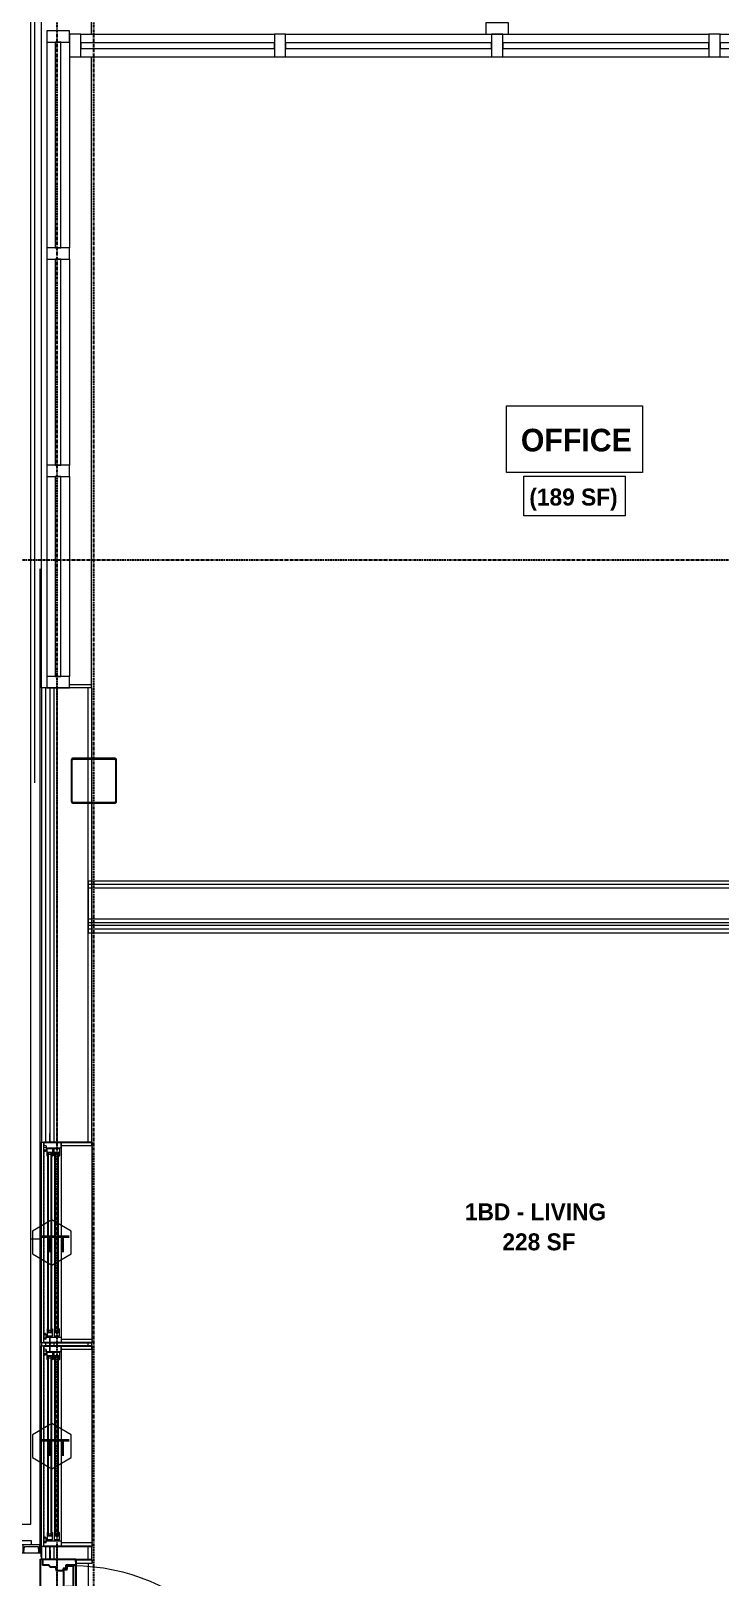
# Model space of a CAD drawing. Header units: inches. Extents: x -4058 to -1781, y 9814 to 12264.
# Drawn here: x -3833.9 to -3712.1, y 11007.4 to 11280.8 of the extents above; entities that cross this region are included whole.
import ezdxf

# ---------------------------------------------------------------- set-up
doc = ezdxf.new("R2010")
doc.units = ezdxf.units.IN
doc.header["$MEASUREMENT"] = 0
doc.linetypes.add('Dash', pattern=[0.25, 0.125, -0.125])
doc.linetypes.add('Grid Line 1_2_', pattern=[0.875, 0.5, -0.125, 0.125, -0.125])
for name, color, linetype, lineweight in [('0-1', 7, 'Continuous', 5), ('0-2', 7, 'Continuous', 9), ('A-AREA-IDEN', 2, 'Continuous', 9), ('A-DETL-GENF-HDLN-1', 7, 'Dash', 9), ('A-DETL-GENF-HDLN-2', 1, 'Continuous', 18), ('A-DOOR-1', 7, 'Continuous', 9), ('A-DOOR-2', 10, 'Continuous', 30), ('A-DOOR-FRAM-1', 7, 'Continuous', 9), ('A-DOOR-FRAM-2', 10, 'Continuous', 30), ('A-DOOR-GLAZ-1', 7, 'Continuous', 9), ('A-FLOR-1', 7, 'Continuous', 9), ('A-FLOR-2', 192, 'Continuous', 9), ('A-FLOR-HRAL-1', 7, 'Continuous', 9), ('A-FLOR-LEVL-1', 7, 'Continuous', 9), ('A-GLAZ', 151, 'Continuous', 18), ('A-GLAZ-1', 10, 'Continuous', 30), ('A-GLAZ-2', 7, 'Continuous', 9), ('A-GLAZ-CURT-1', 7, 'Continuous', 9), ('A-GLAZ-CWMG-1', 7, 'Continuous', 9), ('A-GLAZ-IDEN', 152, 'Continuous', 9), ('A-WALL-1', 7, 'Continuous', 9), ('A-WALL-2', 250, 'Continuous', 18), ('I-WALL-1', 7, 'Continuous', 9), ('S-BEAM-1', 7, 'Continuous', 9), ('S-COLS-1', 7, 'Continuous', 9), ('S-FNDN-1', 7, 'Continuous', 9), ('S-GRID-1', 1, 'Grid Line 1_2_', 30)]:
    doc.layers.add(name, color=color, linetype=linetype, lineweight=lineweight)
doc.styles.add('Century Gothic_B', font='GOTHICB.TTF', dxfattribs={"height": 4})
doc.styles.add('Century Gothic_B_1', font='GOTHICB.TTF', dxfattribs={"height": 3})

# ---------------------------------------------------------------- blocks, each defined once
blk = doc.blocks.new('Rectangular Mullion - 2_ x 4_ rectangular-1900521-UNIT PLANS - 1ST FLOOR')
at = {"layer": 'A-GLAZ-CWMG-1'}
for p, q in [((-3831.14, 11201.99), (-3829.64, 11201.99)), ((-3831.14, 11201.99), (-3831.14, 11166.59)), ((-3828.64, 11201.99), (-3827.14, 11201.99)), ((-3827.14, 11201.99), (-3827.14, 11166.59))]:
    blk.add_line(p, q, dxfattribs=at)
blk = doc.blocks.new('Rectangular Mullion - 2_ x 4_ rectangular-2762263-UNIT PLANS - 1ST FLOOR')
at = {"layer": 'A-GLAZ-CWMG-1'}
for p, q in [((0, 2), (-2, 2)), ((-2, 2), (-2, -2)), ((0, -2), (0, 2)), ((-2, -2), (0, -2))]:
    blk.add_line(p, q, dxfattribs=at)
blk = doc.blocks.new('System Panel - Glazed-2762264-UNIT PLANS - 1ST FLOOR')
at = {"layer": 'A-GLAZ-CURT-1'}
for p, q in [((18.2, 0.5), (-18.2, 0.5)), ((-18.2, 0.5), (-18.2, -0.5)), ((18.2, -0.5), (18.2, 0.5)), ((-18.2, -0.5), (18.2, -0.5))]:
    blk.add_line(p, q, dxfattribs=at)
blk = doc.blocks.new('Rectangular Mullion - 2_ x 4_ rectangular-1900522-UNIT PLANS - 1ST FLOOR')
at = {"layer": 'A-GLAZ-CWMG-1'}
for p, q in [((-3831.14, 11278.79), (-3831.14, 11242.39)), ((-3827.14, 11276.16), (-3827.14, 11242.39))]:
    blk.add_line(p, q, dxfattribs=at)
blk = doc.blocks.new('Rectangular Mullion - 2_ x 4_ rectangular-V1-UNIT PLANS - 1ST FLOOR')
at = {"layer": 'A-GLAZ-CWMG-1'}
for p, q in [((-3831.14, 11240.39), (-3831.14, 11203.99)), ((-3827.14, 11240.39), (-3827.14, 11203.99))]:
    blk.add_line(p, q, dxfattribs=at)
blk = doc.blocks.new('System Panel - Glazed-2762268-UNIT PLANS - 1ST FLOOR')
at = {"layer": 'A-GLAZ-CURT-1'}
for p, q in [((17.7, 0.5), (-17.7, 0.5)), ((-17.7, 0.5), (-17.7, -0.5)), ((17.7, -0.5), (17.7, 0.5)), ((-17.7, -0.5), (17.7, -0.5))]:
    blk.add_line(p, q, dxfattribs=at)
blk = doc.blocks.new('Bayer Built Door - VISTAGRANDE FLUSH _RH_ - 37-1_2__ x 81-3_4__ - 1ST FLOOR 2-V7-UNIT PLANS - 1ST FLOOR')
at = {"layer": 'A-DOOR-1'}
blk.add_line((17.56, 1.16), (17.56, 36.28), dxfattribs=at)
blk.add_arc((17.56, 1.16), 35.12, 90, 180, dxfattribs=at)
at = {"layer": 'A-DOOR-2'}
for p, q in [((-17.56, 0.09), (-17.56, 1.16)), ((-17.56, 1.16), (-13.13, 1.16)), ((-16.95, 0.08), (-17.56, 0.09)), ((-16.95, -0.56), (-16.95, 0.08)), ((-13.87, 1.16), (-13.87, -0.16)), ((-13.87, 1.16), (-13.87, 1.09)), ((-13.87, 1.09), (-13.36, 1.09)), ((-13.13, 0.59), (-13.87, 0.59)), ((-13.36, 1.09), (-13.16, 0.84)), ((-13.16, 0.84), (-13.13, 0.66)), ((13.12, 1.16), (-13.13, 1.16)), ((-13.13, 0.66), (-13.13, 0.59)), ((13.16, 0.84), (13.12, 0.66)), ((13.12, 0.66), (13.12, 0.59)), ((13.12, 0.59), (13.87, 0.59)), ((17.56, 1.16), (13.12, 1.16)), ((13.36, 1.09), (13.16, 0.84)), ((13.87, 1.09), (13.36, 1.09)), ((13.87, 1.16), (13.87, -0.16)), ((13.87, 1.16), (13.87, 1.09)), ((16.95, 0.08), (17.56, 0.09)), ((16.95, -0.56), (16.95, 0.08)), ((17.56, 0.09), (17.56, 1.16)), ((-16.95, -0.56), (-13.13, -0.56)), ((-13.87, -0.16), (-13.13, -0.16)), ((-13.13, -0.25), (-13.16, -0.56)), ((13.12, -0.56), (-13.13, -0.56)), ((-13.13, -0.16), (-13.13, -0.25)), ((13.12, -0.16), (13.12, -0.25)), ((13.87, -0.16), (13.12, -0.16)), ((13.12, -0.25), (13.16, -0.56)), ((16.95, -0.56), (13.12, -0.56))]:
    blk.add_line(p, q, dxfattribs=at)
at = {"layer": 'A-DOOR-FRAM-1'}
for p, q in [((-18.63, 4.44), (-18, 4.44)), ((-18.63, 1.62), (-18.63, 4.44)), ((-18, 4.44), (-18, 1.62)), ((18, 4.44), (18.62, 4.44)), ((18, 1.62), (18, 4.44)), ((18.62, 4.44), (18.62, 1.62)), ((-18, 1.62), (-18.63, 1.62)), ((18.62, 1.62), (18, 1.62))]:
    blk.add_line(p, q, dxfattribs=at)
at = {"layer": 'A-DOOR-FRAM-2'}
for p, q in [((-18.75, -4.25), (-18.75, 1.62)), ((-18.75, 1.62), (-17.72, 1.62)), ((-18.37, 1.62), (-18.75, 1.62)), ((-18.75, 1.62), (-18.63, 1.62)), ((-18, 1.62), (18, 1.62)), ((-17.72, 1.62), (-17.72, -0.16)), ((17.72, 1.62), (17.72, -0.16)), ((18.75, 1.62), (17.72, 1.62)), ((18.62, 1.62), (18.75, 1.62)), ((18.75, -4.25), (18.75, 1.62)), ((-17.72, -0.16), (-17.14, -0.16)), ((-16.69, -1.73), (-17.38, -1.89)), ((-17.38, -1.89), (-17.38, -2.89)), ((-17.14, -0.16), (-17.14, -0.59)), ((-17.14, -0.59), (-16.69, -0.59)), ((-16.69, -0.59), (-16.69, -1.73)), ((17.14, -0.59), (16.69, -0.59)), ((16.69, -0.59), (16.69, -1.73)), ((16.69, -1.73), (17.38, -1.89)), ((17.14, -0.16), (17.14, -0.59)), ((17.72, -0.16), (17.14, -0.16)), ((17.38, -1.89), (17.38, -2.89)), ((-20.38, -2.94), (-18.75, -2.94)), ((-18.75, -4.25), (-17.72, -4.25)), ((-18.75, -4.59), (-18.75, -4.44)), ((18.75, -4.59), (-18.75, -4.59)), ((-17.38, -2.89), (-17.72, -3.13)), ((-17.72, -3.13), (-17.72, -4.25)), ((17.38, -2.89), (17.72, -3.13)), ((17.72, -3.13), (17.72, -4.25)), ((18.75, -4.25), (17.72, -4.25)), ((20.37, -2.94), (18.75, -2.94)), ((18.75, -4.44), (18.75, -4.59))]:
    blk.add_line(p, q, dxfattribs=at)
at = {"layer": 'A-DOOR-GLAZ-1'}
for p, q in [((-13.87, 0.44), (-13.13, 0.44)), ((-13.66, 0), (-13.66, 0.44)), ((13.12, 0.59), (-13.13, 0.59)), ((13.12, 0.44), (-13.13, 0.44)), ((13.87, 0.44), (13.12, 0.44)), ((13.66, 0), (13.66, 0.44)), ((-13.13, 0), (-13.87, 0)), ((13.12, 0), (-13.13, 0)), ((13.12, -0.16), (-13.13, -0.16)), ((13.12, 0), (13.87, 0))]:
    blk.add_line(p, q, dxfattribs=at)
blk = doc.blocks.new('Top Rail Type - Top Rail_Internal_-V11-UNIT PLANS - 1ST FLOOR')
at = {"layer": 'A-FLOR-HRAL-1'}
for p, q in [((-3833.95, 11067.11), (-3833.95, 11295.11)), ((-3833.95, 11016.74), (-3833.95, 11067.11)), ((-3936.82, 11016.74), (-3833.95, 11016.74))]:
    blk.add_line(p, q, dxfattribs=at)
blk = doc.blocks.new('Rectangular Mullion - 2_ x 4_ rectangular-2762260-UNIT PLANS - 1ST FLOOR')
at = {"layer": 'A-GLAZ-CWMG-1'}
for p, q in [((-1, 2), (1, 2)), ((-1, -2), (-1, 2)), ((1, 2), (1, -2)), ((1, -2), (-1, -2))]:
    blk.add_line(p, q, dxfattribs=at)
blk = doc.blocks.new('Rectangular Mullion - 2_ x 4_ rectangular-2762261-UNIT PLANS - 1ST FLOOR')
at = {"layer": 'A-GLAZ-CWMG-1'}
for p, q in [((-1, 2), (1, 2)), ((-1, -2), (-1, 2)), ((1, 2), (1, -2)), ((1, -2), (-1, -2))]:
    blk.add_line(p, q, dxfattribs=at)
blk = doc.blocks.new('Rectangular Mullion - RAILING POST-2805734-UNIT PLANS - 1ST FLOOR')
at = {"layer": 'A-GLAZ-CWMG-1'}
for p, q in [((-3, -1.5), (-3, 0)), ((0, 0), (0, -1.5)), ((0, -1.5), (-3, -1.5)), ((-2.79, -0.21), (-2.72, -1.18)), ((-2.72, -1.18), (-0.28, -1.18)), ((-0.28, -1.18), (-0.21, -0.21))]:
    blk.add_line(p, q, dxfattribs=at)
for centre, start, end in [((-3, -0.21), 359.472, 90), ((0, -0.21), 90, 180.528)]:
    blk.add_arc(centre, 0.21, start, end, dxfattribs=at)
blk = doc.blocks.new('Horizontal_Siding - Horizontal_Siding-2854786-UNIT PLANS - 1ST FLOOR')
at = {"layer": 'A-GLAZ-CURT-1'}
for p, q in [((-15.37, 2.25), (15.37, 2.25)), ((-15.37, 1.5), (-15.37, 2.25)), ((13.87, 1.5), (-13.87, 1.5)), ((15.37, 2.25), (15.37, 1.5))]:
    blk.add_line(p, q, dxfattribs=at)
blk = doc.blocks.new('Window-Double_Hung-Marvin-Essential - 2-WIDE _TEMP LOW L_ ALL R_ ESDH3066-3454282-UNIT PLANS - 1ST FLOOR')
at = {"layer": 'A-DETL-GENF-HDLN-1'}
blk.add_line((16.1, -3.97), (-16.5, -3.97), dxfattribs=at)
at = {"layer": 'A-DETL-GENF-HDLN-2'}
for p, q in [((-17.13, 4.44), (-17.75, 4.44)), ((-17.13, -0.91), (-17.13, 4.44)), ((17.12, 4.44), (17.75, 4.44)), ((17.12, 4.44), (17.12, -0.91)), ((-16.72, -0.94), (-17.75, -0.94)), ((-17.75, -4.03), (-17.75, -0.94)), ((-16.72, -3.52), (-16.72, -0.94)), ((-16.56, -1.28), (-15.34, -1.28)), ((-16.56, -1.28), (-16.56, -2.22)), ((-15.34, -2.22), (-16.56, -2.22)), ((-16.56, -2.5), (-15.34, -2.5)), ((-16.56, -2.5), (-16.56, -3.44)), ((-15.28, -1.4), (-15.94, -1.4)), ((-15.94, -1.4), (-15.94, -2.12)), ((-15.94, -2.12), (-15.28, -2.12)), ((-15.28, -2.62), (-15.94, -2.62)), ((-15.94, -2.62), (-15.94, -3.34)), ((-15.84, -1.41), (-15.84, -2.1)), ((-15.84, -2.63), (-15.84, -3.32)), ((-15.54, -1.54), (-15.54, -1.98)), ((-15.34, -1.28), (-15.28, -1.34)), ((-15.34, -2.22), (-15.28, -2.16)), ((-15.34, -2.5), (-15.28, -2.56)), ((-15.28, -1.34), (-15.28, -1.4)), ((-15.28, -2.12), (-15.28, -2.16)), ((-15.28, -2.56), (-15.28, -2.62)), ((15.34, -1.28), (15.28, -1.34)), ((15.28, -1.34), (15.28, -1.4)), ((15.28, -1.4), (15.94, -1.4)), ((15.28, -2.12), (15.28, -2.16)), ((15.94, -2.12), (15.28, -2.12)), ((15.34, -2.22), (15.28, -2.16)), ((15.34, -2.5), (15.28, -2.56)), ((15.28, -2.56), (15.28, -2.62)), ((15.28, -2.62), (15.94, -2.62)), ((16.56, -1.28), (15.34, -1.28)), ((15.34, -2.22), (16.56, -2.22)), ((16.56, -2.5), (15.34, -2.5)), ((15.54, -1.54), (15.54, -1.98)), ((15.84, -1.41), (15.84, -2.1)), ((15.84, -2.63), (15.84, -3.32)), ((15.94, -1.4), (15.94, -2.12)), ((15.94, -2.62), (15.94, -3.34)), ((16.56, -1.28), (16.56, -2.22)), ((16.56, -2.5), (16.56, -3.44)), ((16.72, -3.52), (16.72, -0.94)), ((16.72, -0.94), (17.75, -0.94)), ((17.75, -4.03), (17.75, -0.94)), ((-19.25, -2.98), (-19.25, -2.94)), ((-19.25, -2.94), (-17.9, -2.94)), ((-17.75, -2.98), (-19.25, -2.98)), ((-17.9, -2.94), (-17.9, -2.83)), ((-17.9, -2.83), (-17.75, -2.83)), ((-17.75, -4.03), (-17.16, -4.03)), ((-17.08, -3.62), (-17.16, -4.03)), ((-17.08, -3.62), (-16.19, -3.62)), ((-16.85, -4), (-16.85, -3.62)), ((-16.3, -4), (-16.85, -4)), ((-16.38, -3.52), (-16.72, -3.52)), ((-15.34, -3.44), (-16.56, -3.44)), ((-16.38, -3.62), (-16.38, -3.52)), ((-16.18, -3.76), (-16.3, -3.76)), ((-16.3, -3.76), (-16.3, -4)), ((-16.19, -3.62), (-16.19, -3.72)), ((-16.19, -3.72), (-16.1, -3.72)), ((-16.18, -3.97), (-16.18, -3.76)), ((-16.18, -3.97), (-16.1, -3.97)), ((-16.1, -3.72), (-16.1, -3.97)), ((-15.94, -3.34), (-15.28, -3.34)), ((-15.54, -2.76), (-15.54, -3.2)), ((-15.34, -3.44), (-15.28, -3.38)), ((-15.28, -3.34), (-15.28, -3.38)), ((15.28, -3.34), (15.28, -3.38)), ((15.94, -3.34), (15.28, -3.34)), ((15.34, -3.44), (15.28, -3.38)), ((15.34, -3.44), (16.56, -3.44)), ((15.54, -2.76), (15.54, -3.2)), ((16.19, -3.72), (16.1, -3.72)), ((16.1, -3.72), (16.1, -3.97)), ((16.18, -3.97), (16.1, -3.97)), ((16.18, -3.97), (16.18, -3.76)), ((16.18, -3.76), (16.3, -3.76)), ((17.08, -3.62), (16.19, -3.62)), ((16.19, -3.62), (16.19, -3.72)), ((16.3, -3.76), (16.3, -4)), ((16.3, -4), (16.85, -4)), ((16.38, -3.62), (16.38, -3.52)), ((16.38, -3.52), (16.72, -3.52)), ((16.85, -4), (16.85, -3.62)), ((17.08, -3.62), (17.16, -4.03)), ((17.75, -4.03), (17.16, -4.03)), ((17.9, -2.83), (17.75, -2.83)), ((17.75, -2.98), (19.25, -2.98)), ((17.9, -2.94), (17.9, -2.83)), ((19.25, -2.94), (17.9, -2.94)), ((19.25, -2.98), (19.25, -2.94))]:
    blk.add_line(p, q, dxfattribs=at)
at = {"layer": 'A-GLAZ'}
for p, q in [((15.84, -1.41), (-15.84, -1.41)), ((15.84, -1.54), (-15.84, -1.54)), ((15.84, -1.98), (-15.84, -1.98)), ((15.84, -2.1), (-15.84, -2.1)), ((15.84, -2.63), (-15.84, -2.63)), ((15.84, -2.76), (-15.84, -2.76)), ((15.84, -3.2), (-15.84, -3.2)), ((15.84, -3.32), (-15.84, -3.32))]:
    blk.add_line(p, q, dxfattribs=at)
at = {"layer": 'A-GLAZ-1'}
for p, q in [((-17.75, -0.91), (-17.75, 4.44)), ((17.75, 4.44), (17.75, -0.91)), ((-17.75, -4.03), (-17.75, -0.94)), ((17.75, -0.94), (17.75, -4.03))]:
    blk.add_line(p, q, dxfattribs=at)
at = {"layer": 'A-GLAZ-2'}
for p, q in [((-17.75, 4.44), (17.75, 4.44)), ((-17.75, -0.94), (17.75, -0.94)), ((17.75, -4.03), (-17.75, -4.03)), ((17.75, -4.44), (19.62, -4.44)), ((17.75, -4.5), (17.75, -4.44)), ((19.62, -4.5), (17.75, -4.5)), ((19.62, -4.44), (19.62, -4.5))]:
    blk.add_line(p, q, dxfattribs=at)
blk = doc.blocks.new('Window-Double_Hung-Marvin-Essential - 2-WIDE _TEMP LOW L_ ALL R_ ESDH3066-3454290-UNIT PLANS - 1ST FLOOR')
at = {"layer": 'A-DETL-GENF-HDLN-1'}
blk.add_line((16.1, -3.97), (-16.5, -3.97), dxfattribs=at)
at = {"layer": 'A-DETL-GENF-HDLN-2'}
for p, q in [((-17.13, 4.44), (-17.75, 4.44)), ((-17.13, -0.91), (-17.13, 4.44)), ((17.12, 4.44), (17.75, 4.44)), ((17.12, 4.44), (17.12, -0.91)), ((-16.72, -0.94), (-17.75, -0.94)), ((-17.75, -4.03), (-17.75, -0.94)), ((-16.72, -3.52), (-16.72, -0.94)), ((-16.56, -1.28), (-15.34, -1.28)), ((-16.56, -1.28), (-16.56, -2.22)), ((-15.34, -2.22), (-16.56, -2.22)), ((-16.56, -2.5), (-15.34, -2.5)), ((-16.56, -2.5), (-16.56, -3.44)), ((-15.28, -1.4), (-15.94, -1.4)), ((-15.94, -1.4), (-15.94, -2.12)), ((-15.94, -2.12), (-15.28, -2.12)), ((-15.28, -2.62), (-15.94, -2.62)), ((-15.94, -2.62), (-15.94, -3.34)), ((-15.84, -1.41), (-15.84, -2.1)), ((-15.84, -2.63), (-15.84, -3.32)), ((-15.54, -1.54), (-15.54, -1.98)), ((-15.34, -1.28), (-15.28, -1.34)), ((-15.34, -2.22), (-15.28, -2.16)), ((-15.34, -2.5), (-15.28, -2.56)), ((-15.28, -1.34), (-15.28, -1.4)), ((-15.28, -2.12), (-15.28, -2.16)), ((-15.28, -2.56), (-15.28, -2.62)), ((15.34, -1.28), (15.28, -1.34)), ((15.28, -1.34), (15.28, -1.4)), ((15.28, -1.4), (15.94, -1.4)), ((15.28, -2.12), (15.28, -2.16)), ((15.94, -2.12), (15.28, -2.12)), ((15.34, -2.22), (15.28, -2.16)), ((15.34, -2.5), (15.28, -2.56)), ((15.28, -2.56), (15.28, -2.62)), ((15.28, -2.62), (15.94, -2.62)), ((16.56, -1.28), (15.34, -1.28)), ((15.34, -2.22), (16.56, -2.22)), ((16.56, -2.5), (15.34, -2.5)), ((15.54, -1.54), (15.54, -1.98)), ((15.84, -1.41), (15.84, -2.1)), ((15.84, -2.63), (15.84, -3.32)), ((15.94, -1.4), (15.94, -2.12)), ((15.94, -2.62), (15.94, -3.34)), ((16.56, -1.28), (16.56, -2.22)), ((16.56, -2.5), (16.56, -3.44)), ((16.72, -3.52), (16.72, -0.94)), ((16.72, -0.94), (17.75, -0.94)), ((17.75, -4.03), (17.75, -0.94)), ((-19.25, -2.98), (-19.25, -2.94)), ((-19.25, -2.94), (-17.9, -2.94)), ((-17.75, -2.98), (-19.25, -2.98)), ((-17.9, -2.94), (-17.9, -2.83)), ((-17.9, -2.83), (-17.75, -2.83)), ((-17.75, -4.03), (-17.16, -4.03)), ((-17.08, -3.62), (-17.16, -4.03)), ((-17.08, -3.62), (-16.19, -3.62)), ((-16.85, -4), (-16.85, -3.62)), ((-16.3, -4), (-16.85, -4)), ((-16.38, -3.52), (-16.72, -3.52)), ((-15.34, -3.44), (-16.56, -3.44)), ((-16.38, -3.62), (-16.38, -3.52)), ((-16.18, -3.76), (-16.3, -3.76)), ((-16.3, -3.76), (-16.3, -4)), ((-16.19, -3.62), (-16.19, -3.72)), ((-16.19, -3.72), (-16.1, -3.72)), ((-16.18, -3.97), (-16.18, -3.76)), ((-16.18, -3.97), (-16.1, -3.97)), ((-16.1, -3.72), (-16.1, -3.97)), ((-15.94, -3.34), (-15.28, -3.34)), ((-15.54, -2.76), (-15.54, -3.2)), ((-15.34, -3.44), (-15.28, -3.38)), ((-15.28, -3.34), (-15.28, -3.38)), ((15.28, -3.34), (15.28, -3.38)), ((15.94, -3.34), (15.28, -3.34)), ((15.34, -3.44), (15.28, -3.38)), ((15.34, -3.44), (16.56, -3.44)), ((15.54, -2.76), (15.54, -3.2)), ((16.19, -3.72), (16.1, -3.72)), ((16.1, -3.72), (16.1, -3.97)), ((16.18, -3.97), (16.1, -3.97)), ((16.18, -3.97), (16.18, -3.76)), ((16.18, -3.76), (16.3, -3.76)), ((17.08, -3.62), (16.19, -3.62)), ((16.19, -3.62), (16.19, -3.72)), ((16.3, -3.76), (16.3, -4)), ((16.3, -4), (16.85, -4)), ((16.38, -3.62), (16.38, -3.52)), ((16.38, -3.52), (16.72, -3.52)), ((16.85, -4), (16.85, -3.62)), ((17.08, -3.62), (17.16, -4.03)), ((17.75, -4.03), (17.16, -4.03)), ((17.9, -2.83), (17.75, -2.83)), ((17.75, -2.98), (19.25, -2.98)), ((17.9, -2.94), (17.9, -2.83)), ((19.25, -2.94), (17.9, -2.94)), ((19.25, -2.98), (19.25, -2.94))]:
    blk.add_line(p, q, dxfattribs=at)
at = {"layer": 'A-GLAZ'}
for p, q in [((15.84, -1.41), (-15.84, -1.41)), ((15.84, -1.54), (-15.84, -1.54)), ((15.84, -1.98), (-15.84, -1.98)), ((15.84, -2.1), (-15.84, -2.1)), ((15.84, -2.63), (-15.84, -2.63)), ((15.84, -2.76), (-15.84, -2.76)), ((15.84, -3.2), (-15.84, -3.2)), ((15.84, -3.32), (-15.84, -3.32))]:
    blk.add_line(p, q, dxfattribs=at)
at = {"layer": 'A-GLAZ-1'}
for p, q in [((-17.75, -0.91), (-17.75, 4.44)), ((17.75, 4.44), (17.75, -0.91)), ((-17.75, -4.03), (-17.75, -0.94)), ((17.75, -0.94), (17.75, -4.03))]:
    blk.add_line(p, q, dxfattribs=at)
at = {"layer": 'A-GLAZ-2'}
for p, q in [((-17.75, 4.44), (17.75, 4.44)), ((-17.75, -0.94), (17.75, -0.94)), ((17.75, -4.03), (-17.75, -4.03))]:
    blk.add_line(p, q, dxfattribs=at)
blk = doc.blocks.new('CTR - 1st Phase - Shell_rvt-1-UNIT PLANS - 1ST FLOOR')
at = {"layer": 'A-FLOR-1'}
for p, q in [((-3823.32, 11394.99), (-3823.32, 11280.16)), ((-3823.32, 11276.16), (-3823.32, 11164.59)), ((-3832.14, 11011.61), (-3961.32, 11011.61)), ((-3829.32, 10973.04), (-3829.32, 11010.54))]:
    blk.add_line(p, q, dxfattribs=at)
at = {"layer": 'A-FLOR-LEVL-1'}
for p, q in [((-3832.32, 11067.11), (-3833.95, 11067.11)), ((-3832.39, 11013.11), (-3832.32, 11013.11))]:
    blk.add_line(p, q, dxfattribs=at)
at = {"layer": 'A-WALL-1'}
for p, q in [((-3832.07, 11164.59), (-3832.07, 11394.99)), ((-3832.07, 11164.59), (-3832.07, 11084.29)), ((-3823.2, 11164.59), (-3832.07, 11164.59)), ((-3823.2, 11152.19), (-3823.2, 11164.59)), ((-3823.2, 11144.36), (-3823.2, 11152.02)), ((-3823.2, 11084.29), (-3823.2, 11144.19)), ((-3832.07, 11084.29), (-3831.67, 11084.29)), ((-3832.07, 11048.79), (-3832.07, 11084.29)), ((-3828.57, 11084.29), (-3828.54, 11084.29)), ((-3832.07, 11048.79), (-3832.07, 11048.29)), ((-3831.67, 11048.79), (-3832.07, 11048.79)), ((-3832.07, 11048.29), (-3831.67, 11048.29)), ((-3832.07, 11012.79), (-3832.07, 11048.29)), ((-3828.54, 11048.79), (-3828.57, 11048.79)), ((-3828.57, 11048.29), (-3828.54, 11048.29)), ((-3823.2, 11048.29), (-3823.2, 11048.79)), ((-3831.67, 11012.79), (-3832.07, 11012.79)), ((-3828.54, 11012.79), (-3828.57, 11012.79)), ((-3823.2, 11010.54), (-3823.2, 11012.79)), ((-3832.07, 11010.91), (-3832.07, 11010.54)), ((-3832.07, 11010.54), (-3823.2, 11010.54)), ((-3829.32, 10973.04), (-3829.32, 11010.54))]:
    blk.add_line(p, q, dxfattribs=at)
at = {"layer": 'A-WALL-2'}
for p, q in [((-3831.32, 11084.29), (-3831.32, 11164.59)), ((-3830.57, 11084.29), (-3830.57, 11164.59)), ((-3829.82, 11084.29), (-3829.82, 11164.59)), ((-3829.32, 11084.29), (-3829.32, 11164.59)), ((-3823.82, 11152.19), (-3823.82, 11164.59)), ((-3823.82, 11144.36), (-3823.82, 11152.02)), ((-3823.82, 11084.29), (-3823.82, 11144.19)), ((-3831.32, 11048.29), (-3831.32, 11048.79)), ((-3830.57, 11048.29), (-3830.57, 11048.79)), ((-3829.82, 11048.29), (-3829.82, 11048.79)), ((-3829.32, 11048.29), (-3829.32, 11048.79)), ((-3823.82, 11048.29), (-3823.82, 11048.79)), ((-3831.32, 11010.54), (-3831.32, 11012.79)), ((-3830.57, 11010.54), (-3830.57, 11012.79)), ((-3829.82, 11010.54), (-3829.82, 11012.79)), ((-3829.32, 11010.54), (-3829.32, 11012.79)), ((-3823.82, 11010.54), (-3823.82, 11012.79))]:
    blk.add_line(p, q, dxfattribs=at)
at = {"layer": 'S-FNDN-1'}
blk.add_line((-3832.32, 11011.61), (-3832.32, 11185.67), dxfattribs=at)
at = {"layer": '0-2'}
for name, p in [('Top Rail Type - Top Rail_Internal_-V11-UNIT PLANS - 1ST FLOOR', (0, 0)), ('Rectangular Mullion - 2_ x 4_ rectangular-1900522-UNIT PLANS - 1ST FLOOR', (0, 0)), ('Rectangular Mullion - 2_ x 4_ rectangular-V1-UNIT PLANS - 1ST FLOOR', (0, 0)), ('Rectangular Mullion - 2_ x 4_ rectangular-1900521-UNIT PLANS - 1ST FLOOR', (0, 0)), ('Horizontal_Siding - Horizontal_Siding-2854786-UNIT PLANS - 1ST FLOOR', (-3849.25, 11011.61))]:
    blk.add_blockref(name, p, dxfattribs=at)
at = {"layer": '0-2', "extrusion": (0, 0, -1)}
for name, p, rotation in [('Rectangular Mullion - 2_ x 4_ rectangular-2762261-UNIT PLANS - 1ST FLOOR', (3829.14, 11279.79), 90.00000000000101), ('Rectangular Mullion - 2_ x 4_ rectangular-2762260-UNIT PLANS - 1ST FLOOR', (3829.14, 11241.39), 90.00000000000101), ('Rectangular Mullion - 2_ x 4_ rectangular-2762260-UNIT PLANS - 1ST FLOOR', (3829.14, 11202.99), 90.00000000000101), ('Rectangular Mullion - RAILING POST-2805734-UNIT PLANS - 1ST FLOOR', (3832.39, 11011.61), 180)]:
    blk.add_blockref(name, p, dxfattribs=dict(at, rotation=rotation))
at = {"layer": '0-2'}
for name, p, rotation in [('System Panel - Glazed-2762264-UNIT PLANS - 1ST FLOOR', (-3829.14, 11260.59), 89.99999999999899), ('System Panel - Glazed-2762264-UNIT PLANS - 1ST FLOOR', (-3829.14, 11222.19), 89.99999999999899), ('System Panel - Glazed-2762268-UNIT PLANS - 1ST FLOOR', (-3829.14, 11184.29), 89.99999999999899), ('Rectangular Mullion - 2_ x 4_ rectangular-2762263-UNIT PLANS - 1ST FLOOR', (-3829.14, 11164.59), 269.999999999999), ('Window-Double_Hung-Marvin-Essential - 2-WIDE _TEMP LOW L_ ALL R_ ESDH3066-3454290-UNIT PLANS - 1ST FLOOR', (-3827.64, 11066.54), 269.9999999999988), ('Window-Double_Hung-Marvin-Essential - 2-WIDE _TEMP LOW L_ ALL R_ ESDH3066-3454282-UNIT PLANS - 1ST FLOOR', (-3827.64, 11030.54), 269.9999999999988), ('Bayer Built Door - VISTAGRANDE FLUSH _RH_ - 37-1_2__ x 81-3_4__ - 1ST FLOOR 2-V7-UNIT PLANS - 1ST FLOOR', (-3827.64, 10991.79), 269.9999999999988)]:
    blk.add_blockref(name, p, dxfattribs=dict(at, rotation=rotation))
blk = doc.blocks.new('Rectangular Mullion - 2_ x 4_ - EXTERIOR-2330860-UNIT PLANS - 1ST FLOOR')
at = {"layer": 'A-GLAZ-CWMG-1'}
for p, q in [((-2, 2), (0, 2)), ((-2, -2), (-2, 2)), ((0, 2), (0, -2)), ((0, -2), (-2, -2))]:
    blk.add_line(p, q, dxfattribs=at)
blk = doc.blocks.new('System Panel - Glazed-2345228-UNIT PLANS - 1ST FLOOR')
at = {"layer": 'A-GLAZ-CURT-1'}
for p, q in [((16.4, 0.5), (-16.4, 0.5)), ((-16.4, 0.5), (-16.4, -0.5)), ((16.4, -0.5), (16.4, 0.5)), ((-16.4, -0.5), (16.4, -0.5))]:
    blk.add_line(p, q, dxfattribs=at)
blk = doc.blocks.new('System Panel - Glazed-2345229-UNIT PLANS - 1ST FLOOR')
at = {"layer": 'A-GLAZ-CURT-1'}
for p, q in [((18.2, 0.5), (-18.2, 0.5)), ((-18.2, 0.5), (-18.2, -0.5)), ((18.2, -0.5), (18.2, 0.5)), ((-18.2, -0.5), (18.2, -0.5))]:
    blk.add_line(p, q, dxfattribs=at)
blk = doc.blocks.new('System Panel - Glazed-2345230-UNIT PLANS - 1ST FLOOR')
at = {"layer": 'A-GLAZ-CURT-1'}
for p, q in [((17.11, 0.5), (-17.11, 0.5)), ((-17.11, 0.5), (-17.11, -0.5)), ((17.11, -0.5), (17.11, 0.5)), ((-17.11, -0.5), (17.11, -0.5))]:
    blk.add_line(p, q, dxfattribs=at)
blk = doc.blocks.new('Rectangular Mullion - 2_ x 4_ - EXTERIOR-1900241-UNIT PLANS - 1ST FLOOR')
at = {"layer": 'A-GLAZ-CWMG-1'}
for p, q in [((-3712.12, 11280.16), (-3679.32, 11280.16)), ((-3712.12, 11276.16), (-3679.32, 11276.16))]:
    blk.add_line(p, q, dxfattribs=at)
blk = doc.blocks.new('Rectangular Mullion - 2_ x 4_ - EXTERIOR-1890807-UNIT PLANS - 1ST FLOOR')
at = {"layer": 'A-GLAZ-CWMG-1'}
for p, q in [((-3749.52, 11280.16), (-3714.12, 11280.16)), ((-3750.52, 11276.16), (-3714.12, 11276.16))]:
    blk.add_line(p, q, dxfattribs=at)
blk = doc.blocks.new('Rectangular Mullion - 2_ x 4_ - EXTERIOR-V21-UNIT PLANS - 1ST FLOOR')
at = {"layer": 'A-GLAZ-CWMG-1'}
for p, q in [((-3788.92, 11280.16), (-3753.52, 11280.16)), ((-3788.92, 11276.16), (-3752.52, 11276.16))]:
    blk.add_line(p, q, dxfattribs=at)
blk = doc.blocks.new('Rectangular Mullion - 2_ x 4_ - EXTERIOR-2330799-UNIT PLANS - 1ST FLOOR')
at = {"layer": 'A-GLAZ-CWMG-1'}
for p, q in [((-3825.14, 11280.16), (-3790.92, 11280.16)), ((-3825.14, 11276.16), (-3790.92, 11276.16))]:
    blk.add_line(p, q, dxfattribs=at)
blk = doc.blocks.new('Rectangular Mullion - 2_ x 4_ - EXTERIOR-2141106-UNIT PLANS - 1ST FLOOR')
at = {"layer": 'A-GLAZ-CWMG-1'}
for p, q in [((-1, 2), (1, 2)), ((-1, -2), (-1, 2)), ((1, 2), (1, -2)), ((1, -2), (-1, -2))]:
    blk.add_line(p, q, dxfattribs=at)
blk = doc.blocks.new('Rectangular Mullion - 2_ x 4_ - EXTERIOR-2336976-UNIT PLANS - 1ST FLOOR')
at = {"layer": 'A-GLAZ-CWMG-1'}
for p, q in [((0, 2), (-2, 2)), ((-2, 2), (-2, -2)), ((0, -2), (0, 2)), ((-2, -2), (0, -2))]:
    blk.add_line(p, q, dxfattribs=at)
blk = doc.blocks.new('CTR - 1st Phase - Common Walls_rvt-1-UNIT PLANS - 1ST FLOOR')
at = {"layer": 'A-WALL-2'}
for p, q in [((-3638.07, 11129.81), (-3823.82, 11129.81)), ((-3638.07, 11129.19), (-3823.82, 11129.19)), ((-3487.3, 11123.69), (-3823.82, 11123.69)), ((-3487.3, 11123.06), (-3823.82, 11123.06)), ((-3487.3, 11122.56), (-3823.82, 11122.56)), ((-3487.3, 11121.94), (-3823.82, 11121.94))]:
    blk.add_line(p, q, dxfattribs=at)
at = {"layer": 'I-WALL-1'}
for p, q in [((-3638.7, 11130.44), (-3823.82, 11130.44)), ((-3823.82, 11130.44), (-3823.82, 11121.31)), ((-3823.82, 11121.31), (-3487.3, 11121.31))]:
    blk.add_line(p, q, dxfattribs=at)
at = {"layer": '0-2'}
for name, p, rotation in [('Rectangular Mullion - 2_ x 4_ - EXTERIOR-2336976-UNIT PLANS - 1ST FLOOR', (-3751.52, 11280.16), 269.9999999999995), ('System Panel - Glazed-2345230-UNIT PLANS - 1ST FLOOR', (-3808.03, 11278.16), 180), ('System Panel - Glazed-2345229-UNIT PLANS - 1ST FLOOR', (-3770.72, 11278.16), 180), ('System Panel - Glazed-2345229-UNIT PLANS - 1ST FLOOR', (-3732.32, 11278.16), 180), ('System Panel - Glazed-2345228-UNIT PLANS - 1ST FLOOR', (-3695.72, 11278.16), 180)]:
    blk.add_blockref(name, p, dxfattribs=dict(at, rotation=rotation))
at = {"layer": '0-2', "extrusion": (0, 0, -1)}
for name, p in [('Rectangular Mullion - 2_ x 4_ - EXTERIOR-2330860-UNIT PLANS - 1ST FLOOR', (3827.14, 11278.16)), ('Rectangular Mullion - 2_ x 4_ - EXTERIOR-2141106-UNIT PLANS - 1ST FLOOR', (3789.92, 11278.16)), ('Rectangular Mullion - 2_ x 4_ - EXTERIOR-2141106-UNIT PLANS - 1ST FLOOR', (3751.52, 11278.16)), ('Rectangular Mullion - 2_ x 4_ - EXTERIOR-2141106-UNIT PLANS - 1ST FLOOR', (3713.12, 11278.16))]:
    blk.add_blockref(name, p, dxfattribs=at)
at = {"layer": '0-2'}
for name in ['Rectangular Mullion - 2_ x 4_ - EXTERIOR-2330799-UNIT PLANS - 1ST FLOOR', 'Rectangular Mullion - 2_ x 4_ - EXTERIOR-V21-UNIT PLANS - 1ST FLOOR', 'Rectangular Mullion - 2_ x 4_ - EXTERIOR-1890807-UNIT PLANS - 1ST FLOOR', 'Rectangular Mullion - 2_ x 4_ - EXTERIOR-1900241-UNIT PLANS - 1ST FLOOR']:
    blk.add_blockref(name, (0, 0), dxfattribs=at)
blk = doc.blocks.new('HSS-Hollow Structural Section-Column - HSS8X8X3_16-2487812-UNIT PLANS - 1ST FLOOR')
at = {"layer": 'S-COLS-1'}
for p, q in [((-4, 3.652), (-4, -3.652)), ((-3.826, -3.652), (-3.826, 3.652)), ((3.652, 4), (-3.652, 4)), ((-3.652, 3.826), (3.652, 3.826)), ((3.826, 3.652), (3.826, -3.652)), ((4, -3.652), (4, 3.652)), ((3.652, -3.826), (-3.652, -3.826)), ((-3.652, -4), (3.652, -4))]:
    blk.add_line(p, q, dxfattribs=at)
for centre, radius, start, end in [((-3.652, 3.652), 0.348, 90, 180), ((-3.652, 3.652), 0.174, 90, 180), ((3.652, 3.652), 0.348, 360, 90), ((3.652, 3.652), 0.174, 0, 90), ((-3.652, -3.652), 0.348, 180, 270), ((-3.652, -3.652), 0.174, 180, 270), ((3.652, -3.652), 0.174, 270, 360), ((3.652, -3.652), 0.348, 270, 360)]:
    blk.add_arc(centre, radius, start, end, dxfattribs=at)
blk = doc.blocks.new('CTR - 1st Phase - Structure_rvt-1-UNIT PLANS - 1ST FLOOR')
at = {"layer": 'S-BEAM-1'}
blk.add_line((-3833.32, 11283.17), (-3833.32, 11147.8), dxfattribs=at)
at = {"layer": 'S-FNDN-1'}
blk.add_line((-3827.14, 11165.19), (-3823.32, 11165.19), dxfattribs=at)
at = {"layer": 'S-GRID-1'}
for p, q in [((-3829.32, 9814.03), (-3829.32, 12247.5)), ((-3822.82, 9814.03), (-3822.82, 12247.5)), ((-1781.27, 11187.19), (-4041.78, 11187.19))]:
    blk.add_line(p, q, dxfattribs=at)
at = {"layer": '0-2'}
blk.add_blockref('HSS-Hollow Structural Section-Column - HSS8X8X3_16-2487812-UNIT PLANS - 1ST FLOOR', (-3822.82, 11148.19), dxfattribs=at)
blk = doc.blocks.new('Window Tag - ONE-4156801-UNIT PLANS - 1ST FLOOR')
at = {"layer": 'A-GLAZ-IDEN'}
for p, q in [((0, 0.125), (-0.1071, 0.0619)), ((0.107, 0.062), (0, 0.125)), ((-0.1071, 0.0619), (-0.1071, -0.0619)), ((0.107, -0.0624), (0.107, 0.062)), ((-0.1071, -0.0619), (0, -0.125)), ((0, -0.125), (0.107, -0.0624))]:
    blk.add_line(p, q, dxfattribs=at)

msp = doc.modelspace()

# ---------------------------------------------------------------- block references
at = {"layer": '0-1'}
msp.add_blockref('CTR - 1st Phase - Shell_rvt-1-UNIT PLANS - 1ST FLOOR', (0, 0), dxfattribs=at)

# ---------------------------------------------------------------- next in the draw order: linework, layer by layer
at = {"layer": 'A-AREA-IDEN', "flags": 128}
for points in [[(-3749.9, 11214.47), (-3725.86, 11214.47), (-3725.86, 11202.68), (-3749.9, 11202.68)], [(-3746.84, 11202.01), (-3728.92, 11202.01), (-3728.92, 11195.01), (-3746.84, 11195.01)]]:
    msp.add_lwpolyline(points, close=True, dxfattribs=at)
at = {"layer": 'A-FLOR-2'}
for p, q in [((-3823.82, 11010.54), (-3823.82, 11010.41)), ((-3823.82, 11009.79), (-3823.82, 10973.79))]:
    msp.add_line(p, q, dxfattribs=at)

# ---------------------------------------------------------------- next in the draw order: block references
at = {"layer": '0-1'}
for name in ['CTR - 1st Phase - Structure_rvt-1-UNIT PLANS - 1ST FLOOR', 'CTR - 1st Phase - Common Walls_rvt-1-UNIT PLANS - 1ST FLOOR']:
    msp.add_blockref(name, (0, 0), dxfattribs=at)
at = {"layer": 'A-GLAZ-IDEN', "xscale": 31.99999999999999, "yscale": 31.99999999999999, "zscale": 31.99999999999999}
for p in [(-3830.27, 11066.54), (-3830.27, 11030.54)]:
    msp.add_blockref('Window Tag - ONE-4156801-UNIT PLANS - 1ST FLOOR', p, dxfattribs=at)

# ---------------------------------------------------------------- next in the draw order: texts
at = {"layer": 'A-AREA-IDEN', "attachment_point": 1}
for s, insert, char_height, width, style in [('OFFICE', (-3747.34, 11210.41), 4, 22.826, 'Century Gothic_B'), ('(189 SF)', (-3745.84, 11199.84), 3, 19.19, 'Century Gothic_B_1'), ('1BD - LIVING', (-3757.23, 11073.46), 3, 31.411, 'Century Gothic_B_1'), ('228 SF', (-3750.6, 11068.16), 3, 15.352, 'Century Gothic_B_1')]:
    msp.add_mtext(s, dxfattribs=dict(at, insert=insert, char_height=char_height, width=width, style=style))
at = {"layer": 'A-GLAZ-IDEN', "char_height": 3, "width": 4.242, "attachment_point": 1, "style": 'Century Gothic_B_1'}
for insert in [(-3832.04, 11067.82), (-3832.04, 11031.82)]:
    msp.add_mtext('TT', dxfattribs=dict(at, insert=insert))

doc.saveas('drawing.dxf')
